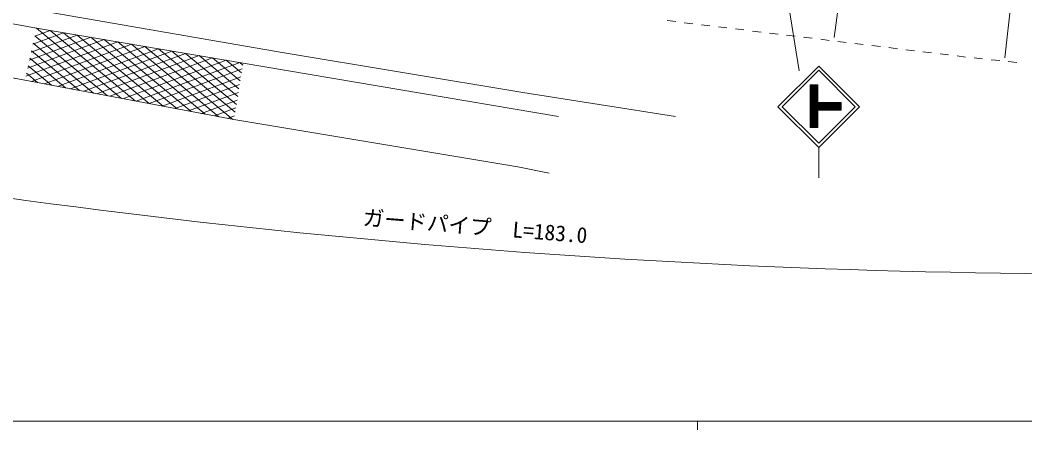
# Model space of a CAD drawing. Units: millimetres, scale not verified. Extents: x 40000 to 680000, y 20000 to 380000.
# Drawn here: x 189096 to 306121, y 204000 to 251692 of the extents above; entities that cross this region are included whole.
import ezdxf
from ezdxf.enums import TextEntityAlignment as Align

# ---------------------------------------------------------------- set-up
doc = ezdxf.new("R2010")
doc.units = ezdxf.units.MM
doc.header["$LTSCALE"] = 1000
for name, color, linetype, lineweight in [('M-BGD', 7, 'Continuous', 13), ('M-STR-HTXT', 7, 'Continuous', 13), ('M-STR-STRC', 7, 'Continuous', 13), ('M-TTL-BAND', 7, 'Continuous', 13)]:
    doc.layers.add(name, color=color, linetype=linetype, lineweight=lineweight)
doc.styles.add('ＭＳ ゴシック', font='')
doc.styles.get('ＭＳ ゴシック').set_extended_font_data('MS Gothic')

msp = doc.modelspace()

# ---------------------------------------------------------------- linework, layer by layer
at = {"layer": 'M-BGD'}
for p, q in [((150669, 258096), (191010, 250754)), ((284778, 256289), (283897, 249668)), ((304516, 253891), (303768, 247319)), ((265463, 251512), (264470, 251633)), ((190800, 249822), (192588, 250487)), ((191010, 250754), (215069, 246688)), ((191010, 250754), (200888, 242585)), ((192588, 250487), (202512, 242279)), ((267448, 251270), (266455, 251391)), ((269433, 251028), (268441, 251149)), ((271419, 250786), (270426, 250907)), ((273404, 250544), (272411, 250665)), ((189958, 246095), (198898, 249421)), ((190168, 247027), (197321, 249688)), ((190379, 247958), (195743, 249954)), ((190589, 248890), (194165, 250221)), ((190813, 249879), (199263, 242890)), ((194165, 250221), (204137, 241974)), ((195743, 249954), (205761, 241668)), ((197321, 249688), (207386, 241363)), ((198898, 249421), (209011, 241057)), ((275389, 250302), (274397, 250423)), ((277375, 250060), (276382, 250181)), ((279360, 249818), (278367, 249939)), ((281345, 249576), (280353, 249697)), ((283331, 249334), (282338, 249455)), ((189748, 245163), (200476, 249154)), ((190409, 244555), (202053, 248888)), ((190417, 248130), (196014, 243501)), ((190615, 249004), (197638, 243196)), ((191933, 244269), (203631, 248621)), ((193457, 243982), (205209, 248354)), ((200476, 249154), (210635, 240752)), ((202053, 248888), (212260, 240446)), ((203631, 248621), (213885, 240141)), ((205209, 248354), (214141, 240967)), ((285316, 249092), (284323, 249213)), ((287301, 248850), (286308, 248971)), ((289286, 248608), (288294, 248729)), ((291272, 248366), (290279, 248487)), ((293257, 248124), (292264, 248245)), ((190220, 247255), (194389, 243807)), ((194981, 243696), (206786, 248088)), ((196505, 243409), (208364, 247821)), ((198029, 243122), (209942, 247555)), ((199553, 242836), (211519, 247288)), ((201077, 242549), (213097, 247021)), ((206786, 248088), (214290, 241882)), ((208364, 247821), (214438, 242798)), ((209942, 247555), (214587, 243713)), ((211519, 247288), (214735, 244628)), ((213097, 247021), (214883, 245544)), ((295242, 247882), (294250, 248003)), ((297228, 247640), (296235, 247761)), ((299213, 247398), (298220, 247519)), ((301201, 247181), (300206, 247284)), ((303191, 246976), (302196, 247079)), ((190022, 246380), (192764, 244112)), ((202601, 242263), (214675, 246755)), ((204125, 241976), (214959, 246007)), ((214675, 246755), (215032, 246459)), ((215069, 246688), (251788, 240474)), ((305180, 246771), (304185, 246874)), ((214004, 240118), (189643, 244699)), ((189825, 245505), (191140, 244418)), ((205649, 241690), (214811, 245098)), ((207173, 241403), (214664, 244190)), ((208697, 241116), (214517, 243282)), ((210221, 240830), (214369, 242373)), ((211745, 240543), (214222, 241465)), ((213269, 240257), (214075, 240557))]:
    msp.add_line(p, q, dxfattribs=at)
for points in [[(168108, 256965), (169063, 256808), (173381, 255962), (183118, 254353), (190653, 252914), (219609, 247918), (247634, 243262), (265414, 240468)], [(189643, 244699), (145786, 252929), (128502, 256091)], [(250722, 233868), (247065, 234614), (214004, 240118)]]:
    msp.add_lwpolyline(points, dxfattribs=at)
at = {"layer": 'M-STR-HTXT'}
msp.add_arc((317164, 1172535), 950402, 259.83071, 271.10187, dxfattribs=at)
at = {"layer": 'M-STR-STRC'}
for p, q in [((277699, 259091), (279847, 245792)), ((277365, 241612), (282102, 246349)), ((277860, 241612), (282102, 245854)), ((282102, 246349), (286840, 241612)), ((282102, 245854), (286345, 241612)), ((281120, 244150), (281120, 239185)), ((282020, 244150), (281120, 244150)), ((281120, 243316), (281954, 244150)), ((281120, 243458), (281812, 244150)), ((281120, 243599), (281671, 244150)), ((281120, 243741), (281530, 244150)), ((281120, 243882), (281388, 244150)), ((281120, 244023), (281247, 244150)), ((282020, 243234), (281120, 244134)), ((281120, 243175), (282020, 244075)), ((282020, 243092), (281120, 243992)), ((281120, 243033), (282020, 243933)), ((282020, 242951), (281120, 243851)), ((281120, 242892), (282020, 243792)), ((282020, 242809), (281120, 243709)), ((281120, 242751), (282020, 243651)), ((282020, 242668), (281120, 243568)), ((281120, 242609), (282020, 243509)), ((282020, 242526), (281120, 243426)), ((282020, 243375), (281245, 244150)), ((282020, 243516), (281386, 244150)), ((282020, 243658), (281528, 244150)), ((282020, 243799), (281669, 244150)), ((282020, 243941), (281811, 244150)), ((282020, 244082), (281952, 244150)), ((282020, 244150), (282020, 242118)), ((281120, 242468), (282020, 243368)), ((282020, 242385), (281120, 243285)), ((281120, 242326), (282020, 243226)), ((282020, 242244), (281120, 243144)), ((281120, 242185), (282020, 243085)), ((282905, 241218), (281120, 243002)), ((281120, 242044), (282020, 242944)), ((282763, 241218), (281120, 242861)), ((281120, 241902), (282020, 242802)), ((282622, 241218), (281120, 242719)), ((281120, 241761), (282020, 242661)), ((282480, 241218), (281120, 242578)), ((281120, 241619), (282020, 242519)), ((282339, 241218), (281120, 242436)), ((281120, 241478), (282020, 242378)), ((282197, 241218), (281120, 242295)), ((277365, 241612), (282102, 236874)), ((277860, 241612), (282102, 237369)), ((281120, 241336), (282020, 242236)), ((282056, 241218), (281120, 242153)), ((281120, 240346), (282891, 242118)), ((281120, 240488), (282750, 242118)), ((281120, 240629), (282608, 242118)), ((281120, 240771), (282467, 242118)), ((281120, 240912), (282325, 242118)), ((281120, 241054), (282184, 242118)), ((281120, 241195), (282043, 242118)), ((282020, 241112), (281120, 242012)), ((282020, 240971), (281120, 241871)), ((282020, 240829), (281120, 241729)), ((282020, 240688), (281120, 241588)), ((282020, 240546), (281120, 241446)), ((282020, 240405), (281120, 241305)), ((282020, 240263), (281120, 241163)), ((281120, 240205), (282020, 241105)), ((282020, 242118), (284713, 242118)), ((284713, 241218), (282020, 241218)), ((282020, 241218), (282020, 239185)), ((282102, 237369), (286345, 241612)), ((282102, 236874), (286840, 241612)), ((282133, 241218), (283033, 242118)), ((283046, 241218), (282146, 242118)), ((282274, 241218), (283174, 242118)), ((283187, 241218), (282287, 242118)), ((282415, 241218), (283315, 242118)), ((283329, 241218), (282429, 242118)), ((282557, 241218), (283457, 242118)), ((283470, 241218), (282570, 242118)), ((282698, 241218), (283598, 242118)), ((283612, 241218), (282712, 242118)), ((282840, 241218), (283740, 242118)), ((283753, 241218), (282853, 242118)), ((282981, 241218), (283881, 242118)), ((283895, 241218), (282995, 242118)), ((283123, 241218), (284023, 242118)), ((284036, 241218), (283136, 242118)), ((283264, 241218), (284164, 242118)), ((284178, 241218), (283278, 242118)), ((283405, 241218), (284305, 242118)), ((284319, 241218), (283419, 242118)), ((283547, 241218), (284447, 242118)), ((284460, 241218), (283560, 242118)), ((283688, 241218), (284588, 242118)), ((284602, 241218), (283702, 242118)), ((283830, 241218), (284713, 242101)), ((284713, 241248), (283843, 242118)), ((283971, 241218), (284713, 241959)), ((284713, 241389), (283985, 242118)), ((284113, 241218), (284713, 241818)), ((284713, 241531), (284126, 242118)), ((284254, 241218), (284713, 241676)), ((284713, 241672), (284268, 242118)), ((284395, 241218), (284713, 241535)), ((284713, 241814), (284409, 242118)), ((284537, 241218), (284713, 241394)), ((284713, 241955), (284550, 242118)), ((284678, 241218), (284713, 241252)), ((284713, 242096), (284692, 242118)), ((284713, 242118), (284713, 241218)), ((282020, 240122), (281120, 241022)), ((281120, 240064), (282020, 240964)), ((282020, 239981), (281120, 240881)), ((281120, 239922), (282020, 240822)), ((282020, 239839), (281120, 240739)), ((281120, 239781), (282020, 240681)), ((282020, 239698), (281120, 240598)), ((281120, 239639), (282020, 240539)), ((282020, 239556), (281120, 240456)), ((281120, 239498), (282020, 240398)), ((282020, 239415), (281120, 240315)), ((281120, 239356), (282020, 240256)), ((282020, 239273), (281120, 240173)), ((281120, 239215), (282020, 240115)), ((281967, 239185), (281120, 240032)), ((281231, 239185), (282020, 239974)), ((281826, 239185), (281120, 239891)), ((281684, 239185), (281120, 239749)), ((281543, 239185), (281120, 239608)), ((281401, 239185), (281120, 239466)), ((281260, 239185), (281120, 239325)), ((282020, 239185), (281120, 239185)), ((281373, 239185), (282020, 239832)), ((281514, 239185), (282020, 239691)), ((281656, 239185), (282020, 239549)), ((281797, 239185), (282020, 239408)), ((281939, 239185), (282020, 239266)), ((282102, 236874), (282102, 233319))]:
    msp.add_line(p, q, dxfattribs=at)
at = {"layer": 'M-TTL-BAND'}
for p, q in [((40000, 205000), (579000, 205000)), ((268000, 205000), (268000, 204000))]:
    msp.add_line(p, q, dxfattribs=at)

# ---------------------------------------------------------------- texts
at = {"layer": 'M-STR-HTXT', "style": 'ＭＳ ゴシック'}
msp.add_text('ガードパイプ  L=183.0', height=1833, rotation=355.388, dxfattribs=at).set_placement((241970, 226224), align=Align.BOTTOM_CENTER)

doc.saveas('drawing.dxf')
